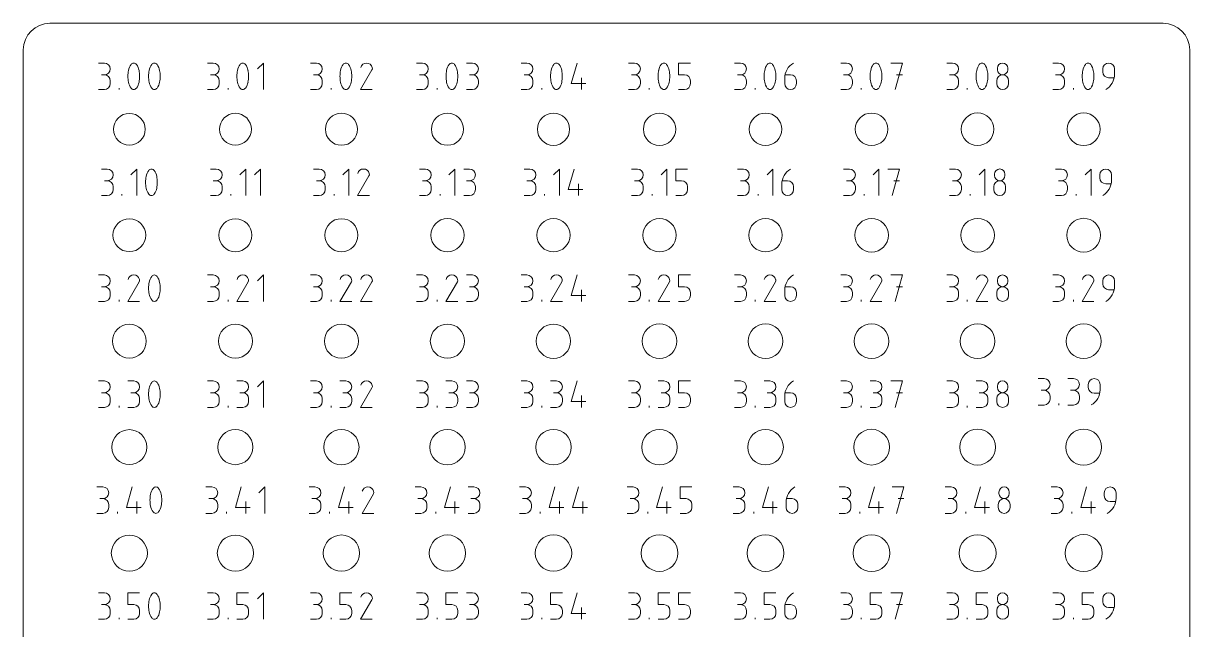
# Model space of a CAD drawing. Header units: millimetres. Extents: x -10 to 210, y -10 to 210.
# Drawn here: x -10 to 210, y 95.5 to 210 of the extents above; entities that cross this region are included whole.
import ezdxf

# ---------------------------------------------------------------- set-up
doc = ezdxf.new("R2010")
doc.units = ezdxf.units.MM
doc.layers.add('Base Plate', color=7, linetype='CONTINUOUS', lineweight=0, true_color=0x000000)
doc.layers.add('Etch', color=1, linetype='CONTINUOUS', lineweight=0, true_color=0xff0000)

msp = doc.modelspace()

# ---------------------------------------------------------------- linework, layer by layer
at = {"layer": 'Base Plate'}
for p, q in [((-5, 210), (205, 210)), ((-10, -5), (-10, 205)), ((210, 205), (210, -5))]:
    msp.add_line(p, q, dxfattribs=at)
for centre, radius in [((10, 190), 3), ((30, 190), 3.01), ((50, 190), 3.03), ((70, 190), 3.03), ((90, 190), 3.04), ((110, 190), 3.05), ((130, 190), 3.06), ((150, 190), 3.07), ((170, 190), 3.08), ((190, 190), 3.09), ((10, 170), 3.1), ((30, 170), 3.11), ((50, 170), 3.12), ((70, 170), 3.13), ((90, 170), 3.14), ((110, 170), 3.15), ((130, 170), 3.16), ((150, 170), 3.17), ((170, 170), 3.18), ((190, 170), 3.19), ((10, 150), 3.2), ((30, 150), 3.21), ((50, 150), 3.22), ((70, 150), 3.23), ((90, 150), 3.24), ((110, 150), 3.25), ((130, 150), 3.26), ((150, 150), 3.27), ((170, 150), 3.28), ((190, 150), 3.29), ((10, 130), 3.3), ((30, 130), 3.31), ((50, 130), 3.32), ((70, 130), 3.33), ((90, 130), 3.34), ((110, 130), 3.35), ((130, 130), 3.36), ((150, 130), 3.37), ((170, 130), 3.38), ((190, 130), 3.39), ((10, 110), 3.4), ((30, 110), 3.41), ((50, 110), 3.42), ((70, 110), 3.43), ((90, 110), 3.44), ((110, 110), 3.45), ((130, 110), 3.46), ((150, 110), 3.47), ((170, 110), 3.48), ((190, 110), 3.49)]:
    msp.add_circle(centre, radius, dxfattribs=at)
for centre, start, end in [((-5, 205), 90, 180), ((205, 205), 0, 90)]:
    msp.add_arc(centre, 5, start, end, dxfattribs=at)
at = {"layer": 'Etch'}
for p, q in [((4.17, 202.5), (5.28, 202.5)), ((24.72, 202.5), (25.83, 202.5)), ((34.17, 201.39), (35.28, 202.5)), ((35.28, 202.5), (35.28, 197.5)), ((44.17, 202.5), (45.28, 202.5)), ((64.17, 202.5), (65.28, 202.5)), ((73.61, 202.5), (74.72, 202.5)), ((83.89, 202.5), (85, 202.5)), ((93.33, 198.61), (94.44, 202.5)), ((104.17, 202.5), (105.28, 202.5)), ((115.83, 202.5), (113.61, 202.5)), ((113.61, 202.5), (113.61, 200.28)), ((124.17, 202.5), (125.28, 202.5)), ((144.17, 202.5), (145.28, 202.5)), ((153.61, 202.5), (155.83, 202.5)), ((155.83, 202.5), (154.44, 197.5)), ((164.17, 202.5), (165.28, 202.5)), ((184.17, 202.5), (185.28, 202.5)), ((5.28, 200.28), (4.72, 200.28)), ((25.83, 200.28), (25.28, 200.28)), ((45.28, 200.28), (44.72, 200.28)), ((53.61, 197.5), (55.76, 201.19)), ((65.28, 200.28), (64.72, 200.28)), ((74.72, 200.28), (74.17, 200.28)), ((85, 200.28), (84.44, 200.28)), ((105.28, 200.28), (104.72, 200.28)), ((113.61, 200.28), (114.72, 200.28)), ((125.28, 200.28), (124.72, 200.28)), ((134.72, 200.28), (133.68, 200.28)), ((145.28, 200.28), (144.72, 200.28)), ((154.72, 200.28), (155.83, 200.28)), ((165.28, 200.28), (164.72, 200.28)), ((173.75, 201.53), (173.75, 201.25)), ((175.69, 201.25), (175.69, 201.53)), ((185.28, 200.28), (184.72, 200.28)), ((193.61, 201.39), (193.61, 200.83)), ((195.83, 200.39), (195.83, 201.39)), ((6.39, 199.17), (6.39, 198.61)), ((26.94, 199.17), (26.94, 198.61)), ((46.39, 199.17), (46.39, 198.61)), ((66.39, 199.17), (66.39, 198.61)), ((75.83, 199.17), (75.83, 198.61)), ((86.11, 199.17), (86.11, 198.61)), ((96.11, 198.61), (93.33, 198.61)), ((95.28, 197.5), (95.28, 199.72)), ((106.39, 199.17), (106.39, 198.61)), ((115.83, 199.17), (115.83, 198.61)), ((126.39, 199.17), (126.39, 198.61)), ((133.61, 199.61), (133.61, 198.61)), ((135.83, 198.61), (135.83, 199.17)), ((146.39, 199.17), (146.39, 198.61)), ((166.39, 199.17), (166.39, 198.61)), ((173.61, 199.17), (173.61, 198.61)), ((175.83, 198.61), (175.83, 199.17)), ((186.39, 199.17), (186.39, 198.61)), ((194.72, 199.72), (195.77, 199.72)), ((5.28, 197.5), (4.17, 197.5)), ((8.06, 197.5), (8.06, 197.78)), ((25.83, 197.5), (24.72, 197.5)), ((28.61, 197.5), (28.61, 197.78)), ((45.28, 197.5), (44.17, 197.5)), ((48.06, 197.5), (48.06, 197.78)), ((55.83, 197.5), (53.61, 197.5)), ((65.28, 197.5), (64.17, 197.5)), ((68.06, 197.5), (68.06, 197.78)), ((74.72, 197.5), (73.61, 197.5)), ((85, 197.5), (83.89, 197.5)), ((87.78, 197.5), (87.78, 197.78)), ((105.28, 197.5), (104.17, 197.5)), ((108.06, 197.5), (108.06, 197.78)), ((114.72, 197.5), (113.61, 197.5)), ((125.28, 197.5), (124.17, 197.5)), ((128.06, 197.5), (128.06, 197.78)), ((145.28, 197.5), (144.17, 197.5)), ((148.06, 197.5), (148.06, 197.78)), ((165.28, 197.5), (164.17, 197.5)), ((168.06, 197.5), (168.06, 197.78)), ((185.28, 197.5), (184.17, 197.5)), ((188.06, 197.5), (188.06, 197.78)), ((4.72, 182.5), (5.83, 182.5)), ((10.28, 181.39), (11.39, 182.5)), ((11.39, 182.5), (11.39, 177.5)), ((25.28, 182.5), (26.39, 182.5)), ((30.83, 181.39), (31.94, 182.5)), ((31.94, 182.5), (31.94, 177.5)), ((33.61, 181.39), (34.72, 182.5)), ((34.72, 182.5), (34.72, 177.5)), ((44.72, 182.5), (45.83, 182.5)), ((50.28, 181.39), (51.39, 182.5)), ((51.39, 182.5), (51.39, 177.5)), ((53.06, 177.5), (55.2, 181.19)), ((64.72, 182.5), (65.83, 182.5)), ((70.28, 181.39), (71.39, 182.5)), ((71.39, 182.5), (71.39, 177.5)), ((73.06, 182.5), (74.17, 182.5)), ((84.44, 182.5), (85.56, 182.5)), ((90, 181.39), (91.11, 182.5)), ((91.11, 182.5), (91.11, 177.5)), ((92.78, 178.61), (93.89, 182.5)), ((104.72, 182.5), (105.83, 182.5)), ((110.28, 181.39), (111.39, 182.5)), ((111.39, 182.5), (111.39, 177.5)), ((115.28, 182.5), (113.06, 182.5)), ((113.06, 182.5), (113.06, 180.28)), ((124.72, 182.5), (125.83, 182.5)), ((130.28, 181.39), (131.39, 182.5)), ((131.39, 182.5), (131.39, 177.5)), ((144.72, 182.5), (145.83, 182.5)), ((150.28, 181.39), (151.39, 182.5)), ((151.39, 182.5), (151.39, 177.5)), ((153.06, 182.5), (155.28, 182.5)), ((155.28, 182.5), (153.89, 177.5)), ((164.72, 182.5), (165.83, 182.5)), ((170.28, 181.39), (171.39, 182.5)), ((171.39, 182.5), (171.39, 177.5)), ((173.19, 181.53), (173.19, 181.25)), ((175.14, 181.25), (175.14, 181.53)), ((184.72, 182.5), (185.83, 182.5)), ((190.28, 181.39), (191.39, 182.5)), ((191.39, 182.5), (191.39, 177.5)), ((193.06, 181.39), (193.06, 180.83)), ((195.28, 180.39), (195.28, 181.39)), ((5.83, 180.28), (5.28, 180.28)), ((6.94, 179.17), (6.94, 178.61)), ((26.39, 180.28), (25.83, 180.28)), ((27.5, 179.17), (27.5, 178.61)), ((45.83, 180.28), (45.28, 180.28)), ((46.94, 179.17), (46.94, 178.61)), ((65.83, 180.28), (65.28, 180.28)), ((66.94, 179.17), (66.94, 178.61)), ((74.17, 180.28), (73.61, 180.28)), ((75.28, 179.17), (75.28, 178.61)), ((85.56, 180.28), (85, 180.28)), ((86.67, 179.17), (86.67, 178.61)), ((95.56, 178.61), (92.78, 178.61)), ((94.72, 177.5), (94.72, 179.72)), ((105.83, 180.28), (105.28, 180.28)), ((106.94, 179.17), (106.94, 178.61)), ((113.06, 180.28), (114.17, 180.28)), ((115.28, 179.17), (115.28, 178.61)), ((125.83, 180.28), (125.28, 180.28)), ((126.94, 179.17), (126.94, 178.61)), ((133.06, 179.61), (133.06, 178.61)), ((134.17, 180.28), (133.12, 180.28)), ((135.28, 178.61), (135.28, 179.17)), ((145.83, 180.28), (145.28, 180.28)), ((146.94, 179.17), (146.94, 178.61)), ((154.17, 180.28), (155.28, 180.28)), ((165.83, 180.28), (165.28, 180.28)), ((166.94, 179.17), (166.94, 178.61)), ((173.06, 179.17), (173.06, 178.61)), ((175.28, 178.61), (175.28, 179.17)), ((185.83, 180.28), (185.28, 180.28)), ((186.94, 179.17), (186.94, 178.61)), ((194.17, 179.72), (195.21, 179.72)), ((5.83, 177.5), (4.72, 177.5)), ((8.61, 177.5), (8.61, 177.78)), ((26.39, 177.5), (25.28, 177.5)), ((29.17, 177.5), (29.17, 177.78)), ((45.83, 177.5), (44.72, 177.5)), ((48.61, 177.5), (48.61, 177.78)), ((55.28, 177.5), (53.06, 177.5)), ((65.83, 177.5), (64.72, 177.5)), ((68.61, 177.5), (68.61, 177.78)), ((74.17, 177.5), (73.06, 177.5)), ((85.56, 177.5), (84.44, 177.5)), ((88.33, 177.5), (88.33, 177.78)), ((105.83, 177.5), (104.72, 177.5)), ((108.61, 177.5), (108.61, 177.78)), ((114.17, 177.5), (113.06, 177.5)), ((125.83, 177.5), (124.72, 177.5)), ((128.61, 177.5), (128.61, 177.78)), ((145.83, 177.5), (144.72, 177.5)), ((148.61, 177.5), (148.61, 177.78)), ((165.83, 177.5), (164.72, 177.5)), ((168.61, 177.5), (168.61, 177.78)), ((185.83, 177.5), (184.72, 177.5)), ((188.61, 177.5), (188.61, 177.78)), ((4.17, 162.5), (5.28, 162.5)), ((9.72, 157.5), (11.87, 161.19)), ((24.72, 162.5), (25.83, 162.5)), ((30.28, 157.5), (32.43, 161.19)), ((34.17, 161.39), (35.28, 162.5)), ((35.28, 162.5), (35.28, 157.5)), ((44.17, 162.5), (45.28, 162.5)), ((49.72, 157.5), (51.87, 161.19)), ((53.61, 157.5), (55.76, 161.19)), ((64.17, 162.5), (65.28, 162.5)), ((69.72, 157.5), (71.87, 161.19)), ((73.61, 162.5), (74.72, 162.5)), ((83.89, 162.5), (85, 162.5)), ((89.44, 157.5), (91.59, 161.19)), ((93.33, 158.61), (94.44, 162.5)), ((104.17, 162.5), (105.28, 162.5)), ((109.72, 157.5), (111.87, 161.19)), ((115.83, 162.5), (113.61, 162.5)), ((113.61, 162.5), (113.61, 160.28)), ((124.17, 162.5), (125.28, 162.5)), ((129.72, 157.5), (131.87, 161.19)), ((144.17, 162.5), (145.28, 162.5)), ((149.72, 157.5), (151.87, 161.19)), ((153.61, 162.5), (155.83, 162.5)), ((155.83, 162.5), (154.44, 157.5)), ((164.17, 162.5), (165.28, 162.5)), ((169.72, 157.5), (171.87, 161.19)), ((173.75, 161.53), (173.75, 161.25)), ((175.69, 161.25), (175.69, 161.53)), ((184.17, 162.5), (185.28, 162.5)), ((189.72, 157.5), (191.87, 161.19)), ((193.61, 161.39), (193.61, 160.83)), ((195.83, 160.39), (195.83, 161.39)), ((5.28, 160.28), (4.72, 160.28)), ((6.39, 159.17), (6.39, 158.61)), ((25.83, 160.28), (25.28, 160.28)), ((26.94, 159.17), (26.94, 158.61)), ((45.28, 160.28), (44.72, 160.28)), ((46.39, 159.17), (46.39, 158.61)), ((65.28, 160.28), (64.72, 160.28)), ((66.39, 159.17), (66.39, 158.61)), ((74.72, 160.28), (74.17, 160.28)), ((75.83, 159.17), (75.83, 158.61)), ((85, 160.28), (84.44, 160.28)), ((86.11, 159.17), (86.11, 158.61)), ((96.11, 158.61), (93.33, 158.61)), ((95.28, 157.5), (95.28, 159.72)), ((105.28, 160.28), (104.72, 160.28)), ((106.39, 159.17), (106.39, 158.61)), ((113.61, 160.28), (114.72, 160.28)), ((115.83, 159.17), (115.83, 158.61)), ((125.28, 160.28), (124.72, 160.28)), ((126.39, 159.17), (126.39, 158.61)), ((133.61, 159.61), (133.61, 158.61)), ((134.72, 160.28), (133.68, 160.28)), ((135.83, 158.61), (135.83, 159.17)), ((145.28, 160.28), (144.72, 160.28)), ((146.39, 159.17), (146.39, 158.61)), ((154.72, 160.28), (155.83, 160.28)), ((165.28, 160.28), (164.72, 160.28)), ((166.39, 159.17), (166.39, 158.61)), ((173.61, 159.17), (173.61, 158.61)), ((175.83, 158.61), (175.83, 159.17)), ((185.28, 160.28), (184.72, 160.28)), ((186.39, 159.17), (186.39, 158.61)), ((194.72, 159.72), (195.77, 159.72)), ((5.28, 157.5), (4.17, 157.5)), ((8.06, 157.5), (8.06, 157.78)), ((11.94, 157.5), (9.72, 157.5)), ((25.83, 157.5), (24.72, 157.5)), ((28.61, 157.5), (28.61, 157.78)), ((32.5, 157.5), (30.28, 157.5)), ((45.28, 157.5), (44.17, 157.5)), ((48.06, 157.5), (48.06, 157.78)), ((51.94, 157.5), (49.72, 157.5)), ((55.83, 157.5), (53.61, 157.5)), ((65.28, 157.5), (64.17, 157.5)), ((68.06, 157.5), (68.06, 157.78)), ((71.94, 157.5), (69.72, 157.5)), ((74.72, 157.5), (73.61, 157.5)), ((85, 157.5), (83.89, 157.5)), ((87.78, 157.5), (87.78, 157.78)), ((91.67, 157.5), (89.44, 157.5)), ((105.28, 157.5), (104.17, 157.5)), ((108.06, 157.5), (108.06, 157.78)), ((111.94, 157.5), (109.72, 157.5)), ((114.72, 157.5), (113.61, 157.5)), ((125.28, 157.5), (124.17, 157.5)), ((128.06, 157.5), (128.06, 157.78)), ((131.94, 157.5), (129.72, 157.5)), ((145.28, 157.5), (144.17, 157.5)), ((148.06, 157.5), (148.06, 157.78)), ((151.94, 157.5), (149.72, 157.5)), ((165.28, 157.5), (164.17, 157.5)), ((168.06, 157.5), (168.06, 157.78)), ((171.94, 157.5), (169.72, 157.5)), ((185.28, 157.5), (184.17, 157.5)), ((188.06, 157.5), (188.06, 157.78)), ((191.94, 157.5), (189.72, 157.5)), ((4.17, 142.5), (5.28, 142.5)), ((9.72, 142.5), (10.83, 142.5)), ((24.72, 142.5), (25.83, 142.5)), ((30.28, 142.5), (31.39, 142.5)), ((34.17, 141.39), (35.28, 142.5)), ((35.28, 142.5), (35.28, 137.5)), ((44.17, 142.5), (45.28, 142.5)), ((49.72, 142.5), (50.83, 142.5)), ((53.61, 137.5), (55.76, 141.19)), ((64.17, 142.5), (65.28, 142.5)), ((69.72, 142.5), (70.83, 142.5)), ((73.61, 142.5), (74.72, 142.5)), ((83.89, 142.5), (85, 142.5)), ((89.44, 142.5), (90.56, 142.5)), ((93.33, 138.61), (94.44, 142.5)), ((104.17, 142.5), (105.28, 142.5)), ((109.72, 142.5), (110.83, 142.5)), ((115.83, 142.5), (113.61, 142.5)), ((113.61, 142.5), (113.61, 140.28)), ((124.17, 142.5), (125.28, 142.5)), ((129.72, 142.5), (130.83, 142.5)), ((144.17, 142.5), (145.28, 142.5)), ((149.72, 142.5), (150.83, 142.5)), ((153.61, 142.5), (155.83, 142.5)), ((155.83, 142.5), (154.44, 137.5)), ((164.17, 142.5), (165.28, 142.5)), ((169.72, 142.5), (170.83, 142.5)), ((173.75, 141.53), (173.75, 141.25)), ((175.69, 141.25), (175.69, 141.53)), ((181.43, 142.95), (182.55, 142.95)), ((186.99, 142.95), (188.1, 142.95)), ((190.88, 141.84), (190.88, 141.28)), ((193.1, 140.84), (193.1, 141.84)), ((5.28, 140.28), (4.72, 140.28)), ((6.39, 139.17), (6.39, 138.61)), ((10.83, 140.28), (10.28, 140.28)), ((11.94, 139.17), (11.94, 138.61)), ((25.83, 140.28), (25.28, 140.28)), ((26.94, 139.17), (26.94, 138.61)), ((31.39, 140.28), (30.83, 140.28)), ((32.5, 139.17), (32.5, 138.61)), ((45.28, 140.28), (44.72, 140.28)), ((46.39, 139.17), (46.39, 138.61)), ((50.83, 140.28), (50.28, 140.28)), ((51.94, 139.17), (51.94, 138.61)), ((65.28, 140.28), (64.72, 140.28)), ((66.39, 139.17), (66.39, 138.61)), ((70.83, 140.28), (70.28, 140.28)), ((71.94, 139.17), (71.94, 138.61)), ((74.72, 140.28), (74.17, 140.28)), ((75.83, 139.17), (75.83, 138.61)), ((85, 140.28), (84.44, 140.28)), ((86.11, 139.17), (86.11, 138.61)), ((90.56, 140.28), (90, 140.28)), ((91.67, 139.17), (91.67, 138.61)), ((96.11, 138.61), (93.33, 138.61)), ((95.28, 137.5), (95.28, 139.72)), ((105.28, 140.28), (104.72, 140.28)), ((106.39, 139.17), (106.39, 138.61)), ((110.83, 140.28), (110.28, 140.28)), ((111.94, 139.17), (111.94, 138.61)), ((113.61, 140.28), (114.72, 140.28)), ((115.83, 139.17), (115.83, 138.61)), ((125.28, 140.28), (124.72, 140.28)), ((126.39, 139.17), (126.39, 138.61)), ((130.83, 140.28), (130.28, 140.28)), ((131.94, 139.17), (131.94, 138.61)), ((133.61, 139.61), (133.61, 138.61)), ((134.72, 140.28), (133.68, 140.28)), ((135.83, 138.61), (135.83, 139.17)), ((145.28, 140.28), (144.72, 140.28)), ((146.39, 139.17), (146.39, 138.61)), ((150.83, 140.28), (150.28, 140.28)), ((151.94, 139.17), (151.94, 138.61)), ((154.72, 140.28), (155.83, 140.28)), ((165.28, 140.28), (164.72, 140.28)), ((166.39, 139.17), (166.39, 138.61)), ((170.83, 140.28), (170.28, 140.28)), ((171.94, 139.17), (171.94, 138.61)), ((173.61, 139.17), (173.61, 138.61)), ((175.83, 138.61), (175.83, 139.17)), ((182.55, 140.73), (181.99, 140.73)), ((183.66, 139.62), (183.66, 139.06)), ((188.1, 140.73), (187.55, 140.73)), ((189.21, 139.62), (189.21, 139.06)), ((191.99, 140.17), (193.03, 140.17)), ((5.28, 137.5), (4.17, 137.5)), ((8.06, 137.5), (8.06, 137.78)), ((10.83, 137.5), (9.72, 137.5)), ((25.83, 137.5), (24.72, 137.5)), ((28.61, 137.5), (28.61, 137.78)), ((31.39, 137.5), (30.28, 137.5)), ((45.28, 137.5), (44.17, 137.5)), ((48.06, 137.5), (48.06, 137.78)), ((50.83, 137.5), (49.72, 137.5)), ((55.83, 137.5), (53.61, 137.5)), ((65.28, 137.5), (64.17, 137.5)), ((68.06, 137.5), (68.06, 137.78)), ((70.83, 137.5), (69.72, 137.5)), ((74.72, 137.5), (73.61, 137.5)), ((85, 137.5), (83.89, 137.5)), ((87.78, 137.5), (87.78, 137.78)), ((90.56, 137.5), (89.44, 137.5)), ((105.28, 137.5), (104.17, 137.5)), ((108.06, 137.5), (108.06, 137.78)), ((110.83, 137.5), (109.72, 137.5)), ((114.72, 137.5), (113.61, 137.5)), ((125.28, 137.5), (124.17, 137.5)), ((128.06, 137.5), (128.06, 137.78)), ((130.83, 137.5), (129.72, 137.5)), ((145.28, 137.5), (144.17, 137.5)), ((148.06, 137.5), (148.06, 137.78)), ((150.83, 137.5), (149.72, 137.5)), ((165.28, 137.5), (164.17, 137.5)), ((168.06, 137.5), (168.06, 137.78)), ((170.83, 137.5), (169.72, 137.5)), ((182.55, 137.95), (181.43, 137.95)), ((185.32, 137.95), (185.32, 138.23)), ((188.1, 137.95), (186.99, 137.95)), ((3.89, 122.5), (5, 122.5)), ((9.44, 118.61), (10.56, 122.5)), ((24.44, 122.5), (25.56, 122.5)), ((30, 118.61), (31.11, 122.5)), ((34.44, 121.39), (35.56, 122.5)), ((35.56, 122.5), (35.56, 117.5)), ((43.89, 122.5), (45, 122.5)), ((49.44, 118.61), (50.56, 122.5)), ((53.89, 117.5), (56.04, 121.19)), ((63.89, 122.5), (65, 122.5)), ((69.44, 118.61), (70.56, 122.5)), ((73.89, 122.5), (75, 122.5)), ((83.61, 122.5), (84.72, 122.5)), ((89.17, 118.61), (90.28, 122.5)), ((93.61, 118.61), (94.72, 122.5)), ((103.89, 122.5), (105, 122.5)), ((109.44, 118.61), (110.56, 122.5)), ((116.11, 122.5), (113.89, 122.5)), ((113.89, 122.5), (113.89, 120.28)), ((123.89, 122.5), (125, 122.5)), ((129.44, 118.61), (130.56, 122.5)), ((143.89, 122.5), (145, 122.5)), ((149.44, 118.61), (150.56, 122.5)), ((153.89, 122.5), (156.11, 122.5)), ((156.11, 122.5), (154.72, 117.5)), ((163.89, 122.5), (165, 122.5)), ((169.44, 118.61), (170.56, 122.5)), ((174.03, 121.53), (174.03, 121.25)), ((175.97, 121.25), (175.97, 121.53)), ((183.89, 122.5), (185, 122.5)), ((189.44, 118.61), (190.56, 122.5)), ((193.89, 121.39), (193.89, 120.83)), ((196.11, 120.39), (196.11, 121.39)), ((5, 120.28), (4.44, 120.28)), ((6.11, 119.17), (6.11, 118.61)), ((11.39, 117.5), (11.39, 119.72)), ((25.56, 120.28), (25, 120.28)), ((26.67, 119.17), (26.67, 118.61)), ((31.94, 117.5), (31.94, 119.72)), ((45, 120.28), (44.44, 120.28)), ((46.11, 119.17), (46.11, 118.61)), ((51.39, 117.5), (51.39, 119.72)), ((65, 120.28), (64.44, 120.28)), ((66.11, 119.17), (66.11, 118.61)), ((71.39, 117.5), (71.39, 119.72)), ((75, 120.28), (74.44, 120.28)), ((76.11, 119.17), (76.11, 118.61)), ((84.72, 120.28), (84.17, 120.28)), ((85.83, 119.17), (85.83, 118.61)), ((91.11, 117.5), (91.11, 119.72)), ((95.56, 117.5), (95.56, 119.72)), ((105, 120.28), (104.44, 120.28)), ((106.11, 119.17), (106.11, 118.61)), ((111.39, 117.5), (111.39, 119.72)), ((113.89, 120.28), (115, 120.28)), ((116.11, 119.17), (116.11, 118.61)), ((125, 120.28), (124.44, 120.28)), ((126.11, 119.17), (126.11, 118.61)), ((131.39, 117.5), (131.39, 119.72)), ((133.89, 119.61), (133.89, 118.61)), ((135, 120.28), (133.96, 120.28)), ((136.11, 118.61), (136.11, 119.17)), ((145, 120.28), (144.44, 120.28)), ((146.11, 119.17), (146.11, 118.61)), ((151.39, 117.5), (151.39, 119.72)), ((155, 120.28), (156.11, 120.28)), ((165, 120.28), (164.44, 120.28)), ((166.11, 119.17), (166.11, 118.61)), ((171.39, 117.5), (171.39, 119.72)), ((173.89, 119.17), (173.89, 118.61)), ((176.11, 118.61), (176.11, 119.17)), ((185, 120.28), (184.44, 120.28)), ((186.11, 119.17), (186.11, 118.61)), ((191.39, 117.5), (191.39, 119.72)), ((195, 119.72), (196.04, 119.72)), ((5, 117.5), (3.89, 117.5)), ((7.78, 117.5), (7.78, 117.78)), ((12.22, 118.61), (9.44, 118.61)), ((25.56, 117.5), (24.44, 117.5)), ((28.33, 117.5), (28.33, 117.78)), ((32.78, 118.61), (30, 118.61)), ((45, 117.5), (43.89, 117.5)), ((47.78, 117.5), (47.78, 117.78)), ((52.22, 118.61), (49.44, 118.61)), ((56.11, 117.5), (53.89, 117.5)), ((65, 117.5), (63.89, 117.5)), ((67.78, 117.5), (67.78, 117.78)), ((72.22, 118.61), (69.44, 118.61)), ((75, 117.5), (73.89, 117.5)), ((84.72, 117.5), (83.61, 117.5)), ((87.5, 117.5), (87.5, 117.78)), ((91.94, 118.61), (89.17, 118.61)), ((96.39, 118.61), (93.61, 118.61)), ((105, 117.5), (103.89, 117.5)), ((107.78, 117.5), (107.78, 117.78)), ((112.22, 118.61), (109.44, 118.61)), ((115, 117.5), (113.89, 117.5)), ((125, 117.5), (123.89, 117.5)), ((127.78, 117.5), (127.78, 117.78)), ((132.22, 118.61), (129.44, 118.61)), ((145, 117.5), (143.89, 117.5)), ((147.78, 117.5), (147.78, 117.78)), ((152.22, 118.61), (149.44, 118.61)), ((165, 117.5), (163.89, 117.5)), ((167.78, 117.5), (167.78, 117.78)), ((172.22, 118.61), (169.44, 118.61)), ((185, 117.5), (183.89, 117.5)), ((187.78, 117.5), (187.78, 117.78)), ((192.22, 118.61), (189.44, 118.61)), ((4.17, 102.5), (5.28, 102.5)), ((11.94, 102.5), (9.72, 102.5)), ((9.72, 102.5), (9.72, 100.28)), ((24.72, 102.5), (25.83, 102.5)), ((32.5, 102.5), (30.28, 102.5)), ((30.28, 102.5), (30.28, 100.28)), ((34.17, 101.39), (35.28, 102.5)), ((35.28, 102.5), (35.28, 97.5)), ((44.17, 102.5), (45.28, 102.5)), ((51.94, 102.5), (49.72, 102.5)), ((49.72, 102.5), (49.72, 100.28)), ((64.17, 102.5), (65.28, 102.5)), ((71.94, 102.5), (69.72, 102.5)), ((69.72, 102.5), (69.72, 100.28)), ((73.61, 102.5), (74.72, 102.5)), ((83.89, 102.5), (85, 102.5)), ((91.67, 102.5), (89.44, 102.5)), ((89.44, 102.5), (89.44, 100.28)), ((93.33, 98.61), (94.44, 102.5)), ((104.17, 102.5), (105.28, 102.5)), ((111.94, 102.5), (109.72, 102.5)), ((109.72, 102.5), (109.72, 100.28)), ((115.83, 102.5), (113.61, 102.5)), ((113.61, 102.5), (113.61, 100.28)), ((124.17, 102.5), (125.28, 102.5)), ((131.94, 102.5), (129.72, 102.5)), ((129.72, 102.5), (129.72, 100.28)), ((144.17, 102.5), (145.28, 102.5)), ((151.94, 102.5), (149.72, 102.5)), ((149.72, 102.5), (149.72, 100.28)), ((153.61, 102.5), (155.83, 102.5)), ((155.83, 102.5), (154.44, 97.5)), ((164.17, 102.5), (165.28, 102.5)), ((171.94, 102.5), (169.72, 102.5)), ((169.72, 102.5), (169.72, 100.28)), ((173.75, 101.53), (173.75, 101.25)), ((175.69, 101.25), (175.69, 101.53)), ((184.17, 102.5), (185.28, 102.5)), ((191.94, 102.5), (189.72, 102.5)), ((189.72, 102.5), (189.72, 100.28)), ((193.61, 101.39), (193.61, 100.83)), ((195.83, 100.39), (195.83, 101.39)), ((5.28, 100.28), (4.72, 100.28)), ((6.39, 99.17), (6.39, 98.61)), ((9.72, 100.28), (10.83, 100.28)), ((11.94, 99.17), (11.94, 98.61)), ((25.83, 100.28), (25.28, 100.28)), ((26.94, 99.17), (26.94, 98.61)), ((30.28, 100.28), (31.39, 100.28)), ((32.5, 99.17), (32.5, 98.61)), ((45.28, 100.28), (44.72, 100.28)), ((46.39, 99.17), (46.39, 98.61)), ((49.72, 100.28), (50.83, 100.28)), ((51.94, 99.17), (51.94, 98.61)), ((53.61, 97.5), (55.76, 101.19)), ((65.28, 100.28), (64.72, 100.28)), ((66.39, 99.17), (66.39, 98.61)), ((69.72, 100.28), (70.83, 100.28)), ((71.94, 99.17), (71.94, 98.61)), ((74.72, 100.28), (74.17, 100.28)), ((75.83, 99.17), (75.83, 98.61)), ((85, 100.28), (84.44, 100.28)), ((86.11, 99.17), (86.11, 98.61)), ((89.44, 100.28), (90.56, 100.28)), ((91.67, 99.17), (91.67, 98.61)), ((95.28, 97.5), (95.28, 99.72)), ((105.28, 100.28), (104.72, 100.28)), ((106.39, 99.17), (106.39, 98.61)), ((109.72, 100.28), (110.83, 100.28)), ((111.94, 99.17), (111.94, 98.61)), ((113.61, 100.28), (114.72, 100.28)), ((115.83, 99.17), (115.83, 98.61)), ((125.28, 100.28), (124.72, 100.28)), ((126.39, 99.17), (126.39, 98.61)), ((129.72, 100.28), (130.83, 100.28)), ((131.94, 99.17), (131.94, 98.61)), ((133.61, 99.61), (133.61, 98.61)), ((134.72, 100.28), (133.68, 100.28)), ((135.83, 98.61), (135.83, 99.17)), ((145.28, 100.28), (144.72, 100.28)), ((146.39, 99.17), (146.39, 98.61)), ((149.72, 100.28), (150.83, 100.28)), ((151.94, 99.17), (151.94, 98.61)), ((154.72, 100.28), (155.83, 100.28)), ((165.28, 100.28), (164.72, 100.28)), ((166.39, 99.17), (166.39, 98.61)), ((169.72, 100.28), (170.83, 100.28)), ((171.94, 99.17), (171.94, 98.61)), ((173.61, 99.17), (173.61, 98.61)), ((175.83, 98.61), (175.83, 99.17)), ((185.28, 100.28), (184.72, 100.28)), ((186.39, 99.17), (186.39, 98.61)), ((189.72, 100.28), (190.83, 100.28)), ((191.94, 99.17), (191.94, 98.61)), ((194.72, 99.72), (195.77, 99.72)), ((5.28, 97.5), (4.17, 97.5)), ((8.06, 97.5), (8.06, 97.78)), ((10.83, 97.5), (9.72, 97.5)), ((25.83, 97.5), (24.72, 97.5)), ((28.61, 97.5), (28.61, 97.78)), ((31.39, 97.5), (30.28, 97.5)), ((45.28, 97.5), (44.17, 97.5)), ((48.06, 97.5), (48.06, 97.78)), ((50.83, 97.5), (49.72, 97.5)), ((55.83, 97.5), (53.61, 97.5)), ((65.28, 97.5), (64.17, 97.5)), ((68.06, 97.5), (68.06, 97.78)), ((70.83, 97.5), (69.72, 97.5)), ((74.72, 97.5), (73.61, 97.5)), ((85, 97.5), (83.89, 97.5)), ((87.78, 97.5), (87.78, 97.78)), ((90.56, 97.5), (89.44, 97.5)), ((96.11, 98.61), (93.33, 98.61)), ((105.28, 97.5), (104.17, 97.5)), ((108.06, 97.5), (108.06, 97.78)), ((110.83, 97.5), (109.72, 97.5)), ((114.72, 97.5), (113.61, 97.5)), ((125.28, 97.5), (124.17, 97.5)), ((128.06, 97.5), (128.06, 97.78)), ((130.83, 97.5), (129.72, 97.5)), ((145.28, 97.5), (144.17, 97.5)), ((148.06, 97.5), (148.06, 97.78)), ((150.83, 97.5), (149.72, 97.5)), ((165.28, 97.5), (164.17, 97.5)), ((168.06, 97.5), (168.06, 97.78)), ((170.83, 97.5), (169.72, 97.5)), ((185.28, 97.5), (184.17, 97.5)), ((188.06, 97.5), (188.06, 97.78)), ((190.83, 97.5), (189.72, 97.5))]:
    msp.add_line(p, q, dxfattribs=at)
for centre, radius, start, end in [((5.28, 201.39), 1.11, 270, 90), ((10.83, 201.89), 0.606, 32.76, 147.2), ((14.72, 201.89), 0.606, 32.76, 147.2), ((25.83, 201.39), 1.11, 270, 90), ((31.39, 201.89), 0.606, 32.76, 147.2), ((45.28, 201.39), 1.11, 270, 90), ((50.83, 201.89), 0.606, 32.76, 147.2), ((54.72, 201.39), 1.11, 14.48, 165.5), ((65.28, 201.39), 1.11, 270, 90), ((70.83, 201.89), 0.606, 32.76, 147.2), ((74.72, 201.39), 1.11, 270, 90), ((85, 201.39), 1.11, 270, 90), ((90.56, 201.89), 0.606, 32.76, 147.2), ((105.28, 201.39), 1.11, 270, 90), ((110.83, 201.89), 0.606, 32.76, 147.2), ((125.28, 201.39), 1.11, 270, 90), ((130.83, 201.89), 0.606, 32.76, 147.2), ((136.94, 199.61), 3.33, 120, 180), ((145.28, 201.39), 1.11, 270, 90), ((150.83, 201.89), 0.606, 32.76, 147.2), ((165.28, 201.39), 1.11, 270, 90), ((170.83, 201.89), 0.606, 32.76, 147.2), ((174.72, 201.53), 0.972, 0, 180), ((185.28, 201.39), 1.11, 270, 90), ((190.83, 201.89), 0.606, 32.76, 147.2), ((194.72, 201.39), 1.11, 0, 180), ((5.28, 199.17), 1.11, 0, 90), ((14.95, 200.02), 5.22, 167.9, 180.2), ((12.46, 200.62), 2.67, 143.2, 169.5), ((9.2, 200.62), 2.67, 10.51, 36.77), ((6.72, 200.02), 5.22, 359.8, 12.09), ((18.84, 200.02), 5.22, 167.9, 180.2), ((16.35, 200.62), 2.67, 143.2, 169.5), ((13.09, 200.62), 2.67, 10.51, 36.77), ((10.61, 200.02), 5.22, 359.8, 12.09), ((25.83, 199.17), 1.11, 0, 90), ((35.5, 200.02), 5.22, 167.9, 180.2), ((33.02, 200.62), 2.67, 143.2, 169.5), ((29.76, 200.62), 2.67, 10.51, 36.77), ((27.27, 200.02), 5.22, 359.8, 12.09), ((45.28, 199.17), 1.11, 0, 90), ((54.95, 200.02), 5.22, 167.9, 180.2), ((52.46, 200.62), 2.67, 143.2, 169.5), ((49.2, 200.62), 2.67, 10.51, 36.77), ((46.72, 200.02), 5.22, 359.8, 12.09), ((55.28, 201.47), 0.556, 329.8, 20.53), ((65.28, 199.17), 1.11, 0, 90), ((74.95, 200.02), 5.22, 167.9, 180.2), ((72.46, 200.62), 2.67, 143.2, 169.5), ((69.2, 200.62), 2.67, 10.51, 36.77), ((66.72, 200.02), 5.22, 359.8, 12.09), ((74.72, 199.17), 1.11, 0, 90), ((85, 199.17), 1.11, 0, 90), ((94.67, 200.02), 5.22, 167.9, 180.2), ((92.19, 200.62), 2.67, 143.2, 169.5), ((88.93, 200.62), 2.67, 10.51, 36.77), ((86.44, 200.02), 5.22, 359.8, 12.09), ((105.28, 199.17), 1.11, 0, 90), ((114.95, 200.02), 5.22, 167.9, 180.2), ((112.46, 200.62), 2.67, 143.2, 169.5), ((109.2, 200.62), 2.67, 10.51, 36.77), ((106.72, 200.02), 5.22, 359.8, 12.09), ((114.72, 199.17), 1.11, 0, 90), ((125.28, 199.17), 1.11, 0, 90), ((134.95, 200.02), 5.22, 167.9, 180.2), ((132.46, 200.62), 2.67, 143.2, 169.5), ((129.2, 200.62), 2.67, 10.51, 36.77), ((126.72, 200.02), 5.22, 359.8, 12.09), ((134.72, 199.17), 1.11, 0, 90), ((145.28, 199.17), 1.11, 0, 90), ((154.95, 200.02), 5.22, 167.9, 180.2), ((152.46, 200.62), 2.67, 143.2, 169.5), ((149.2, 200.62), 2.67, 10.51, 36.77), ((146.72, 200.02), 5.22, 359.8, 12.09), ((165.28, 199.17), 1.11, 0, 90), ((174.95, 200.02), 5.22, 167.9, 180.2), ((172.46, 200.62), 2.67, 143.2, 169.5), ((169.2, 200.62), 2.67, 10.51, 36.77), ((166.72, 200.02), 5.22, 359.8, 12.09), ((174.72, 199.17), 1.11, 0, 180), ((174.72, 201.25), 0.972, 180, 0), ((185.28, 199.17), 1.11, 0, 90), ((194.95, 200.02), 5.22, 167.9, 180.2), ((192.46, 200.62), 2.67, 143.2, 169.5), ((189.2, 200.62), 2.67, 10.51, 36.77), ((186.72, 200.02), 5.22, 359.8, 12.09), ((194.72, 200.83), 1.11, 180, 270), ((192.5, 200.39), 3.33, 300, 0), ((5.28, 198.61), 1.11, 270, 0), ((14.95, 199.98), 5.22, 179.8, 192.1), ((12.46, 199.38), 2.67, 190.5, 216.8), ((9.2, 199.38), 2.67, 323.2, 349.5), ((6.72, 199.98), 5.22, 347.9, 0.1885), ((18.84, 199.98), 5.22, 179.8, 192.1), ((16.35, 199.38), 2.67, 190.5, 216.8), ((13.09, 199.38), 2.67, 323.2, 349.5), ((10.61, 199.98), 5.22, 347.9, 0.1885), ((25.83, 198.61), 1.11, 270, 0), ((35.5, 199.98), 5.22, 179.8, 192.1), ((33.02, 199.38), 2.67, 190.5, 216.8), ((29.76, 199.38), 2.67, 323.2, 349.5), ((27.27, 199.98), 5.22, 347.9, 0.1885), ((45.28, 198.61), 1.11, 270, 0), ((54.95, 199.98), 5.22, 179.8, 192.1), ((52.46, 199.38), 2.67, 190.5, 216.8), ((49.2, 199.38), 2.67, 323.2, 349.5), ((46.72, 199.98), 5.22, 347.9, 0.1885), ((65.28, 198.61), 1.11, 270, 0), ((74.95, 199.98), 5.22, 179.8, 192.1), ((72.46, 199.38), 2.67, 190.5, 216.8), ((69.2, 199.38), 2.67, 323.2, 349.5), ((66.72, 199.98), 5.22, 347.9, 0.1885), ((74.72, 198.61), 1.11, 270, 0), ((85, 198.61), 1.11, 270, 0), ((94.67, 199.98), 5.22, 179.8, 192.1), ((92.19, 199.38), 2.67, 190.5, 216.8), ((88.93, 199.38), 2.67, 323.2, 349.5), ((86.44, 199.98), 5.22, 347.9, 0.1885), ((105.28, 198.61), 1.11, 270, 0), ((114.95, 199.98), 5.22, 179.8, 192.1), ((112.46, 199.38), 2.67, 190.5, 216.8), ((109.2, 199.38), 2.67, 323.2, 349.5), ((106.72, 199.98), 5.22, 347.9, 0.1885), ((114.72, 198.61), 1.11, 270, 0), ((125.28, 198.61), 1.11, 270, 0), ((134.95, 199.98), 5.22, 179.8, 192.1), ((132.46, 199.38), 2.67, 190.5, 216.8), ((129.2, 199.38), 2.67, 323.2, 349.5), ((126.72, 199.98), 5.22, 347.9, 0.1885), ((134.72, 198.61), 1.11, 180, 0), ((145.28, 198.61), 1.11, 270, 0), ((154.95, 199.98), 5.22, 179.8, 192.1), ((152.46, 199.38), 2.67, 190.5, 216.8), ((149.2, 199.38), 2.67, 323.2, 349.5), ((146.72, 199.98), 5.22, 347.9, 0.1885), ((165.28, 198.61), 1.11, 270, 0), ((174.95, 199.98), 5.22, 179.8, 192.1), ((172.46, 199.38), 2.67, 190.5, 216.8), ((169.2, 199.38), 2.67, 323.2, 349.5), ((166.72, 199.98), 5.22, 347.9, 0.1885), ((174.72, 198.61), 1.11, 180, 0), ((185.28, 198.61), 1.11, 270, 0), ((194.95, 199.98), 5.22, 179.8, 192.1), ((192.46, 199.38), 2.67, 190.5, 216.8), ((189.2, 199.38), 2.67, 323.2, 349.5), ((186.72, 199.98), 5.22, 347.9, 0.1885), ((10.83, 198.11), 0.606, 212.8, 327.2), ((14.72, 198.11), 0.606, 212.8, 327.2), ((31.39, 198.11), 0.606, 212.8, 327.2), ((50.83, 198.11), 0.606, 212.8, 327.2), ((70.83, 198.11), 0.606, 212.8, 327.2), ((90.56, 198.11), 0.606, 212.8, 327.2), ((110.83, 198.11), 0.606, 212.8, 327.2), ((130.83, 198.11), 0.606, 212.8, 327.2), ((150.83, 198.11), 0.606, 212.8, 327.2), ((170.83, 198.11), 0.606, 212.8, 327.2), ((190.83, 198.11), 0.606, 212.8, 327.2), ((5.83, 181.39), 1.11, 270, 90), ((18.28, 180.02), 5.22, 167.9, 180.2), ((15.8, 180.62), 2.67, 143.2, 169.5), ((14.17, 181.89), 0.606, 32.76, 147.2), ((12.54, 180.62), 2.67, 10.51, 36.77), ((10.05, 180.02), 5.22, 359.8, 12.09), ((26.39, 181.39), 1.11, 270, 90), ((45.83, 181.39), 1.11, 270, 90), ((54.17, 181.39), 1.11, 14.48, 165.5), ((54.72, 181.47), 0.556, 329.8, 20.53), ((65.83, 181.39), 1.11, 270, 90), ((74.17, 181.39), 1.11, 270, 90), ((85.56, 181.39), 1.11, 270, 90), ((105.83, 181.39), 1.11, 270, 90), ((125.83, 181.39), 1.11, 270, 90), ((136.39, 179.61), 3.33, 120, 180), ((145.83, 181.39), 1.11, 270, 90), ((165.83, 181.39), 1.11, 270, 90), ((174.17, 181.53), 0.972, 0, 180), ((174.17, 181.25), 0.972, 180, 0), ((185.83, 181.39), 1.11, 270, 90), ((194.17, 181.39), 1.11, 0, 180), ((194.17, 180.83), 1.11, 180, 270), ((5.83, 179.17), 1.11, 0, 90), ((5.83, 178.61), 1.11, 270, 0), ((18.28, 179.98), 5.22, 179.8, 192.1), ((15.8, 179.38), 2.67, 190.5, 216.8), ((12.54, 179.38), 2.67, 323.2, 349.5), ((10.05, 179.98), 5.22, 347.9, 0.1885), ((26.39, 179.17), 1.11, 0, 90), ((26.39, 178.61), 1.11, 270, 0), ((45.83, 179.17), 1.11, 0, 90), ((45.83, 178.61), 1.11, 270, 0), ((65.83, 179.17), 1.11, 0, 90), ((65.83, 178.61), 1.11, 270, 0), ((74.17, 179.17), 1.11, 0, 90), ((74.17, 178.61), 1.11, 270, 0), ((85.56, 179.17), 1.11, 0, 90), ((85.56, 178.61), 1.11, 270, 0), ((105.83, 179.17), 1.11, 0, 90), ((105.83, 178.61), 1.11, 270, 0), ((114.17, 179.17), 1.11, 0, 90), ((114.17, 178.61), 1.11, 270, 0), ((125.83, 179.17), 1.11, 0, 90), ((125.83, 178.61), 1.11, 270, 0), ((134.17, 178.61), 1.11, 180, 0), ((134.17, 179.17), 1.11, 0, 90), ((145.83, 179.17), 1.11, 0, 90), ((145.83, 178.61), 1.11, 270, 0), ((165.83, 179.17), 1.11, 0, 90), ((165.83, 178.61), 1.11, 270, 0), ((174.17, 179.17), 1.11, 0, 180), ((174.17, 178.61), 1.11, 180, 0), ((185.83, 179.17), 1.11, 0, 90), ((185.83, 178.61), 1.11, 270, 0), ((191.94, 180.39), 3.33, 300, 0), ((14.17, 178.11), 0.606, 212.8, 327.2), ((5.28, 161.39), 1.11, 270, 90), ((10.83, 161.39), 1.11, 14.48, 165.5), ((11.39, 161.47), 0.556, 329.8, 20.53), ((18.84, 160.02), 5.22, 167.9, 180.2), ((16.35, 160.62), 2.67, 143.2, 169.5), ((14.72, 161.89), 0.606, 32.76, 147.2), ((13.09, 160.62), 2.67, 10.51, 36.77), ((10.61, 160.02), 5.22, 359.8, 12.09), ((25.83, 161.39), 1.11, 270, 90), ((31.39, 161.39), 1.11, 14.48, 165.5), ((31.94, 161.47), 0.556, 329.8, 20.53), ((45.28, 161.39), 1.11, 270, 90), ((50.83, 161.39), 1.11, 14.48, 165.5), ((51.39, 161.47), 0.556, 329.8, 20.53), ((54.72, 161.39), 1.11, 14.48, 165.5), ((55.28, 161.47), 0.556, 329.8, 20.53), ((65.28, 161.39), 1.11, 270, 90), ((70.83, 161.39), 1.11, 14.48, 165.5), ((71.39, 161.47), 0.556, 329.8, 20.53), ((74.72, 161.39), 1.11, 270, 90), ((85, 161.39), 1.11, 270, 90), ((90.56, 161.39), 1.11, 14.48, 165.5), ((91.11, 161.47), 0.556, 329.8, 20.53), ((105.28, 161.39), 1.11, 270, 90), ((110.83, 161.39), 1.11, 14.48, 165.5), ((111.39, 161.47), 0.556, 329.8, 20.53), ((125.28, 161.39), 1.11, 270, 90), ((130.83, 161.39), 1.11, 14.48, 165.5), ((131.39, 161.47), 0.556, 329.8, 20.53), ((136.94, 159.61), 3.33, 120, 180), ((145.28, 161.39), 1.11, 270, 90), ((150.83, 161.39), 1.11, 14.48, 165.5), ((151.39, 161.47), 0.556, 329.8, 20.53), ((165.28, 161.39), 1.11, 270, 90), ((170.83, 161.39), 1.11, 14.48, 165.5), ((171.39, 161.47), 0.556, 329.8, 20.53), ((174.72, 161.53), 0.972, 0, 180), ((174.72, 161.25), 0.972, 180, 0), ((185.28, 161.39), 1.11, 270, 90), ((190.83, 161.39), 1.11, 14.48, 165.5), ((191.39, 161.47), 0.556, 329.8, 20.53), ((194.72, 161.39), 1.11, 0, 180), ((194.72, 160.83), 1.11, 180, 270), ((5.28, 159.17), 1.11, 0, 90), ((5.28, 158.61), 1.11, 270, 0), ((18.84, 159.98), 5.22, 179.8, 192.1), ((16.35, 159.38), 2.67, 190.5, 216.8), ((13.09, 159.38), 2.67, 323.2, 349.5), ((10.61, 159.98), 5.22, 347.9, 0.1885), ((25.83, 159.17), 1.11, 0, 90), ((25.83, 158.61), 1.11, 270, 0), ((45.28, 159.17), 1.11, 0, 90), ((45.28, 158.61), 1.11, 270, 0), ((65.28, 159.17), 1.11, 0, 90), ((65.28, 158.61), 1.11, 270, 0), ((74.72, 159.17), 1.11, 0, 90), ((74.72, 158.61), 1.11, 270, 0), ((85, 159.17), 1.11, 0, 90), ((85, 158.61), 1.11, 270, 0), ((105.28, 159.17), 1.11, 0, 90), ((105.28, 158.61), 1.11, 270, 0), ((114.72, 159.17), 1.11, 0, 90), ((114.72, 158.61), 1.11, 270, 0), ((125.28, 159.17), 1.11, 0, 90), ((125.28, 158.61), 1.11, 270, 0), ((134.72, 158.61), 1.11, 180, 0), ((134.72, 159.17), 1.11, 0, 90), ((145.28, 159.17), 1.11, 0, 90), ((145.28, 158.61), 1.11, 270, 0), ((165.28, 159.17), 1.11, 0, 90), ((165.28, 158.61), 1.11, 270, 0), ((174.72, 159.17), 1.11, 0, 180), ((174.72, 158.61), 1.11, 180, 0), ((185.28, 159.17), 1.11, 0, 90), ((185.28, 158.61), 1.11, 270, 0), ((192.5, 160.39), 3.33, 300, 0), ((14.72, 158.11), 0.606, 212.8, 327.2), ((5.28, 141.39), 1.11, 270, 90), ((10.83, 141.39), 1.11, 270, 90), ((18.84, 140.02), 5.22, 167.9, 180.2), ((16.35, 140.62), 2.67, 143.2, 169.5), ((14.72, 141.89), 0.606, 32.76, 147.2), ((13.09, 140.62), 2.67, 10.51, 36.77), ((10.61, 140.02), 5.22, 359.8, 12.09), ((25.83, 141.39), 1.11, 270, 90), ((31.39, 141.39), 1.11, 270, 90), ((45.28, 141.39), 1.11, 270, 90), ((50.83, 141.39), 1.11, 270, 90), ((54.72, 141.39), 1.11, 14.48, 165.5), ((55.28, 141.47), 0.556, 329.8, 20.53), ((65.28, 141.39), 1.11, 270, 90), ((70.83, 141.39), 1.11, 270, 90), ((74.72, 141.39), 1.11, 270, 90), ((85, 141.39), 1.11, 270, 90), ((90.56, 141.39), 1.11, 270, 90), ((105.28, 141.39), 1.11, 270, 90), ((110.83, 141.39), 1.11, 270, 90), ((125.28, 141.39), 1.11, 270, 90), ((130.83, 141.39), 1.11, 270, 90), ((136.94, 139.61), 3.33, 120, 180), ((145.28, 141.39), 1.11, 270, 90), ((150.83, 141.39), 1.11, 270, 90), ((165.28, 141.39), 1.11, 270, 90), ((170.83, 141.39), 1.11, 270, 90), ((174.72, 141.53), 0.972, 0, 180), ((174.72, 141.25), 0.972, 180, 0), ((182.55, 141.84), 1.11, 270, 90), ((188.1, 141.84), 1.11, 270, 90), ((191.99, 141.84), 1.11, 0, 180), ((191.99, 141.28), 1.11, 180, 270), ((189.77, 140.84), 3.33, 300, 0), ((5.28, 139.17), 1.11, 0, 90), ((5.28, 138.61), 1.11, 270, 0), ((10.83, 139.17), 1.11, 0, 90), ((10.83, 138.61), 1.11, 270, 0), ((18.84, 139.98), 5.22, 179.8, 192.1), ((16.35, 139.38), 2.67, 190.5, 216.8), ((13.09, 139.38), 2.67, 323.2, 349.5), ((10.61, 139.98), 5.22, 347.9, 0.1885), ((25.83, 139.17), 1.11, 0, 90), ((25.83, 138.61), 1.11, 270, 0), ((31.39, 139.17), 1.11, 0, 90), ((31.39, 138.61), 1.11, 270, 0), ((45.28, 139.17), 1.11, 0, 90), ((45.28, 138.61), 1.11, 270, 0), ((50.83, 139.17), 1.11, 0, 90), ((50.83, 138.61), 1.11, 270, 0), ((65.28, 139.17), 1.11, 0, 90), ((65.28, 138.61), 1.11, 270, 0), ((70.83, 139.17), 1.11, 0, 90), ((70.83, 138.61), 1.11, 270, 0), ((74.72, 139.17), 1.11, 0, 90), ((74.72, 138.61), 1.11, 270, 0), ((85, 139.17), 1.11, 0, 90), ((85, 138.61), 1.11, 270, 0), ((90.56, 139.17), 1.11, 0, 90), ((90.56, 138.61), 1.11, 270, 0), ((105.28, 139.17), 1.11, 0, 90), ((105.28, 138.61), 1.11, 270, 0), ((110.83, 139.17), 1.11, 0, 90), ((110.83, 138.61), 1.11, 270, 0), ((114.72, 139.17), 1.11, 0, 90), ((114.72, 138.61), 1.11, 270, 0), ((125.28, 139.17), 1.11, 0, 90), ((125.28, 138.61), 1.11, 270, 0), ((130.83, 139.17), 1.11, 0, 90), ((130.83, 138.61), 1.11, 270, 0), ((134.72, 138.61), 1.11, 180, 0), ((134.72, 139.17), 1.11, 0, 90), ((145.28, 139.17), 1.11, 0, 90), ((145.28, 138.61), 1.11, 270, 0), ((150.83, 139.17), 1.11, 0, 90), ((150.83, 138.61), 1.11, 270, 0), ((165.28, 139.17), 1.11, 0, 90), ((165.28, 138.61), 1.11, 270, 0), ((170.83, 139.17), 1.11, 0, 90), ((170.83, 138.61), 1.11, 270, 0), ((174.72, 139.17), 1.11, 0, 180), ((174.72, 138.61), 1.11, 180, 0), ((182.55, 139.62), 1.11, 0, 90), ((182.55, 139.06), 1.11, 270, 0), ((188.1, 139.62), 1.11, 0, 90), ((188.1, 139.06), 1.11, 270, 0), ((14.72, 138.11), 0.606, 212.8, 327.2), ((5, 121.39), 1.11, 270, 90), ((19.11, 120.02), 5.22, 167.9, 180.2), ((16.63, 120.62), 2.67, 143.2, 169.5), ((15, 121.89), 0.606, 32.76, 147.2), ((13.37, 120.62), 2.67, 10.51, 36.77), ((10.89, 120.02), 5.22, 359.8, 12.09), ((25.56, 121.39), 1.11, 270, 90), ((45, 121.39), 1.11, 270, 90), ((55, 121.39), 1.11, 14.48, 165.5), ((55.56, 121.47), 0.556, 329.8, 20.53), ((65, 121.39), 1.11, 270, 90), ((75, 121.39), 1.11, 270, 90), ((84.72, 121.39), 1.11, 270, 90), ((105, 121.39), 1.11, 270, 90), ((125, 121.39), 1.11, 270, 90), ((137.22, 119.61), 3.33, 120, 180), ((145, 121.39), 1.11, 270, 90), ((165, 121.39), 1.11, 270, 90), ((175, 121.53), 0.972, 0, 180), ((175, 121.25), 0.972, 180, 0), ((185, 121.39), 1.11, 270, 90), ((195, 121.39), 1.11, 0, 180), ((5, 119.17), 1.11, 0, 90), ((19.11, 119.98), 5.22, 179.8, 192.1), ((16.63, 119.38), 2.67, 190.5, 216.8), ((13.37, 119.38), 2.67, 323.2, 349.5), ((10.89, 119.98), 5.22, 347.9, 0.1885), ((25.56, 119.17), 1.11, 0, 90), ((45, 119.17), 1.11, 0, 90), ((65, 119.17), 1.11, 0, 90), ((75, 119.17), 1.11, 0, 90), ((84.72, 119.17), 1.11, 0, 90), ((105, 119.17), 1.11, 0, 90), ((115, 119.17), 1.11, 0, 90), ((125, 119.17), 1.11, 0, 90), ((135, 119.17), 1.11, 0, 90), ((145, 119.17), 1.11, 0, 90), ((165, 119.17), 1.11, 0, 90), ((175, 119.17), 1.11, 0, 180), ((185, 119.17), 1.11, 0, 90), ((195, 120.83), 1.11, 180, 270), ((192.78, 120.39), 3.33, 300, 0), ((5, 118.61), 1.11, 270, 0), ((15, 118.11), 0.606, 212.8, 327.2), ((25.56, 118.61), 1.11, 270, 0), ((45, 118.61), 1.11, 270, 0), ((65, 118.61), 1.11, 270, 0), ((75, 118.61), 1.11, 270, 0), ((84.72, 118.61), 1.11, 270, 0), ((105, 118.61), 1.11, 270, 0), ((115, 118.61), 1.11, 270, 0), ((125, 118.61), 1.11, 270, 0), ((135, 118.61), 1.11, 180, 0), ((145, 118.61), 1.11, 270, 0), ((165, 118.61), 1.11, 270, 0), ((175, 118.61), 1.11, 180, 0), ((185, 118.61), 1.11, 270, 0), ((5.28, 101.39), 1.11, 270, 90), ((16.35, 100.62), 2.67, 143.2, 169.5), ((14.72, 101.89), 0.606, 32.76, 147.2), ((13.09, 100.62), 2.67, 10.51, 36.77), ((25.83, 101.39), 1.11, 270, 90), ((45.28, 101.39), 1.11, 270, 90), ((54.72, 101.39), 1.11, 14.48, 165.5), ((55.28, 101.47), 0.556, 329.8, 20.53), ((65.28, 101.39), 1.11, 270, 90), ((74.72, 101.39), 1.11, 270, 90), ((85, 101.39), 1.11, 270, 90), ((105.28, 101.39), 1.11, 270, 90), ((125.28, 101.39), 1.11, 270, 90), ((136.94, 99.61), 3.33, 120, 180), ((145.28, 101.39), 1.11, 270, 90), ((165.28, 101.39), 1.11, 270, 90), ((174.72, 101.53), 0.972, 0, 180), ((174.72, 101.25), 0.972, 180, 0), ((185.28, 101.39), 1.11, 270, 90), ((194.72, 101.39), 1.11, 0, 180), ((5.28, 99.17), 1.11, 0, 90), ((10.83, 99.17), 1.11, 0, 90), ((18.84, 100.02), 5.22, 167.9, 180.2), ((18.84, 99.98), 5.22, 179.8, 192.1), ((10.61, 100.02), 5.22, 359.8, 12.09), ((10.61, 99.98), 5.22, 347.9, 0.1885), ((25.83, 99.17), 1.11, 0, 90), ((31.39, 99.17), 1.11, 0, 90), ((45.28, 99.17), 1.11, 0, 90), ((50.83, 99.17), 1.11, 0, 90), ((65.28, 99.17), 1.11, 0, 90), ((70.83, 99.17), 1.11, 0, 90), ((74.72, 99.17), 1.11, 0, 90), ((85, 99.17), 1.11, 0, 90), ((90.56, 99.17), 1.11, 0, 90), ((105.28, 99.17), 1.11, 0, 90), ((110.83, 99.17), 1.11, 0, 90), ((114.72, 99.17), 1.11, 0, 90), ((125.28, 99.17), 1.11, 0, 90), ((130.83, 99.17), 1.11, 0, 90), ((134.72, 99.17), 1.11, 0, 90), ((145.28, 99.17), 1.11, 0, 90), ((150.83, 99.17), 1.11, 0, 90), ((165.28, 99.17), 1.11, 0, 90), ((170.83, 99.17), 1.11, 0, 90), ((174.72, 99.17), 1.11, 0, 180), ((185.28, 99.17), 1.11, 0, 90), ((190.83, 99.17), 1.11, 0, 90), ((194.72, 100.83), 1.11, 180, 270), ((192.5, 100.39), 3.33, 300, 0), ((5.28, 98.61), 1.11, 270, 0), ((10.83, 98.61), 1.11, 270, 0), ((16.35, 99.38), 2.67, 190.5, 216.8), ((14.72, 98.11), 0.606, 212.8, 327.2), ((13.09, 99.38), 2.67, 323.2, 349.5), ((25.83, 98.61), 1.11, 270, 0), ((31.39, 98.61), 1.11, 270, 0), ((45.28, 98.61), 1.11, 270, 0), ((50.83, 98.61), 1.11, 270, 0), ((65.28, 98.61), 1.11, 270, 0), ((70.83, 98.61), 1.11, 270, 0), ((74.72, 98.61), 1.11, 270, 0), ((85, 98.61), 1.11, 270, 0), ((90.56, 98.61), 1.11, 270, 0), ((105.28, 98.61), 1.11, 270, 0), ((110.83, 98.61), 1.11, 270, 0), ((114.72, 98.61), 1.11, 270, 0), ((125.28, 98.61), 1.11, 270, 0), ((130.83, 98.61), 1.11, 270, 0), ((134.72, 98.61), 1.11, 180, 0), ((145.28, 98.61), 1.11, 270, 0), ((150.83, 98.61), 1.11, 270, 0), ((165.28, 98.61), 1.11, 270, 0), ((170.83, 98.61), 1.11, 270, 0), ((174.72, 98.61), 1.11, 180, 0), ((185.28, 98.61), 1.11, 270, 0), ((190.83, 98.61), 1.11, 270, 0)]:
    msp.add_arc(centre, radius, start, end, dxfattribs=at)

doc.saveas('drawing.dxf')
